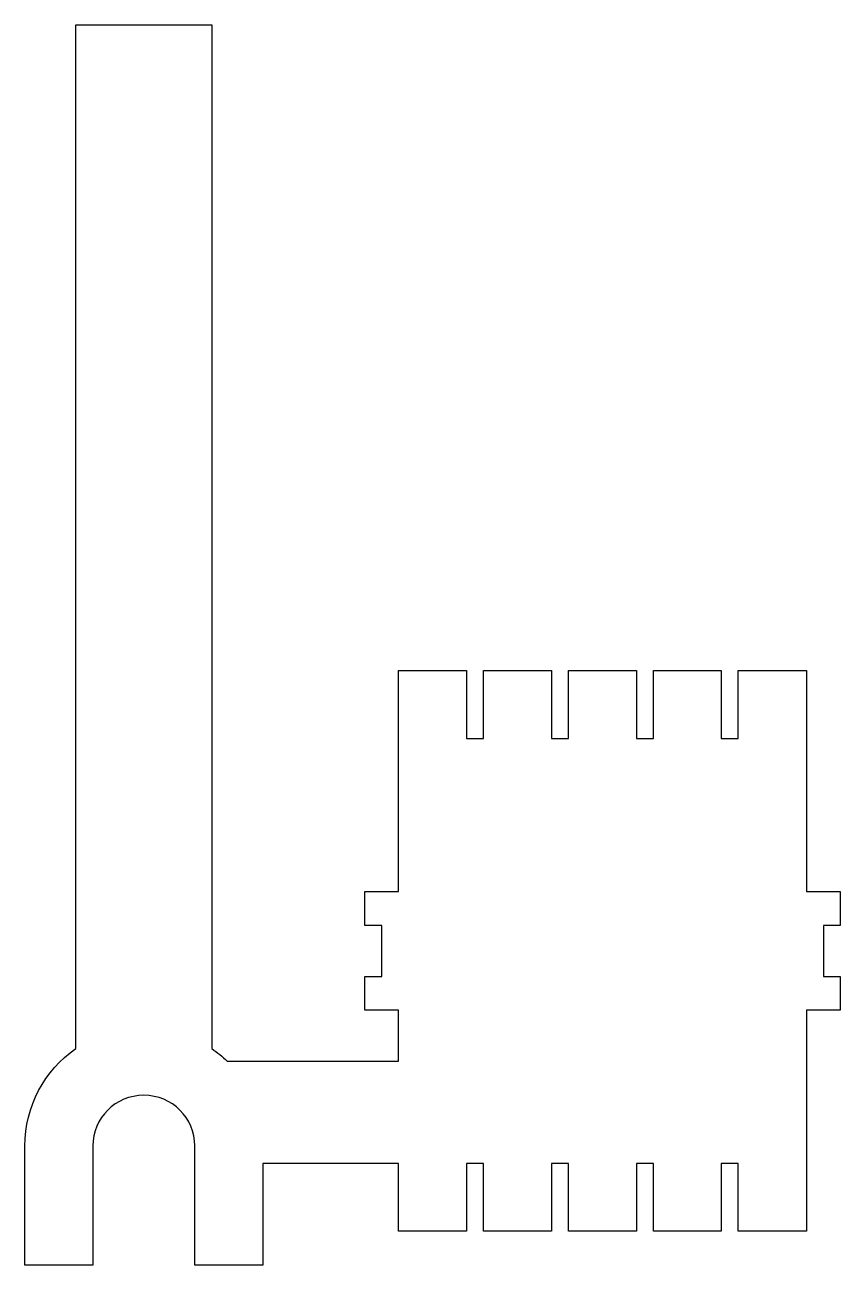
# Model space of a CAD drawing. Extents: x 0 to 24, y 0 to 36.5.
import ezdxf

# ---------------------------------------------------------------- set-up
doc = ezdxf.new("R2010")
doc.units = 0
doc.layers.add('Layer_1', color=7, linetype='CONTINUOUS')

msp = doc.modelspace()

# ---------------------------------------------------------------- linework, layer by layer
at = {"layer": 'Layer_1', "color": 7}
for p, q in [((1.501562, 9.999332), (1.498091, 36.500002)), ((1.498091, 36.500002), (5.502118, 36.500002)), ((5.502118, 36.500002), (5.50559, 7.503415)), ((11.000106, 10.995915), (11.000106, 17.495868)), ((11.000106, 17.495868), (13.00212, 17.495868)), ((13.00212, 17.495868), (13.00212, 15.502666)), ((13.504829, 15.502666), (13.504829, 17.495868)), ((13.504829, 17.495868), (15.498023, 17.495868)), ((15.498023, 17.495868), (15.498023, 15.502666)), ((16.000731, 15.502666), (16.000731, 17.495868)), ((16.000731, 17.495868), (18.002745, 17.495868)), ((18.002745, 17.495868), (18.002745, 15.502666)), ((18.505454, 15.502666), (18.505454, 17.495868)), ((18.505454, 17.495868), (20.498648, 17.495868)), ((20.498648, 17.495868), (20.498648, 15.502666)), ((21.001356, 15.502666), (21.001356, 17.495868)), ((21.001356, 17.495868), (23.00337, 17.495868)), ((23.00337, 17.495868), (23.00337, 10.995915)), ((13.00212, 15.502666), (13.504829, 15.502666)), ((15.498023, 15.502666), (16.000731, 15.502666)), ((18.002745, 15.502666), (18.505454, 15.502666)), ((20.498648, 15.502666), (21.001356, 15.502666)), ((10.003509, 9.999332), (10.003509, 10.995915)), ((10.003509, 10.995915), (11.000106, 10.995915)), ((23.00337, 10.995915), (23.999968, 10.995915)), ((23.999968, 10.995915), (23.999968, 9.999332)), ((1.501562, 6.374526), (1.501562, 9.999332)), ((10.506218, 9.999332), (10.003509, 9.999332)), ((10.506218, 8.500027), (10.506218, 9.999332)), ((23.999968, 9.999332), (23.506079, 9.999332)), ((23.506079, 9.999332), (23.506079, 8.500027)), ((10.003509, 7.503415), (10.003509, 8.500027)), ((10.003509, 8.500027), (10.506218, 8.500027)), ((23.506079, 8.500027), (23.999968, 8.500027)), ((23.999968, 8.500027), (23.999968, 7.503415)), ((5.50559, 7.503415), (5.50559, 6.374526)), ((11.000106, 7.503415), (10.003509, 7.503415)), ((11.000106, 6.00411), (11.000106, 7.503415)), ((23.999968, 7.503415), (23.00337, 7.503415)), ((23.00337, 7.503415), (23.00337, 1.003499)), ((5.955384, 6.00411), (11.000106, 6.00411)), ((-0.000001, 0.000001), (0.002256, 3.508221)), ((2.00427, 3.508221), (2.002013, 0.000001)), ((5.000059, 0.000001), (5.002881, 3.508221)), ((7.004898, 2.996693), (7.002076, 0.000001)), ((11.000106, 2.996693), (7.004898, 2.996693)), ((11.000106, 1.003499), (11.000106, 2.996693)), ((13.504829, 2.996693), (13.00212, 2.996693)), ((13.00212, 2.996693), (13.00212, 1.003499)), ((13.504829, 1.003499), (13.504829, 2.996693)), ((16.000731, 2.996693), (15.498023, 2.996693)), ((15.498023, 2.996693), (15.498023, 1.003499)), ((16.000731, 1.003499), (16.000731, 2.996693)), ((18.505454, 2.996693), (18.002745, 2.996693)), ((18.002745, 2.996693), (18.002745, 1.003499)), ((18.505454, 1.003499), (18.505454, 2.996693)), ((21.001356, 2.996693), (20.498648, 2.996693)), ((20.498648, 2.996693), (20.498648, 1.003499)), ((21.001356, 1.003499), (21.001356, 2.996693)), ((13.00212, 1.003499), (11.000106, 1.003499)), ((15.498023, 1.003499), (13.504829, 1.003499)), ((18.002745, 1.003499), (16.000731, 1.003499)), ((20.498648, 1.003499), (18.505454, 1.003499)), ((23.00337, 1.003499), (21.001356, 1.003499)), ((2.002013, 0.000001), (-0.000001, 0.000001)), ((7.002076, 0.000001), (5.000059, 0.000001))]:
    msp.add_line(p, q, dxfattribs=at)
for points in [[(0.002256, 3.508221), (0.002821, 4.675323), (0.58088, 5.733205), (1.501562, 6.374526)], [(5.50559, 6.374526), (5.666914, 6.26223), (5.816322, 6.140592), (5.955384, 6.00411)], [(3.503576, 4.998693), (2.667761, 4.998693), (2.004553, 4.330532), (2.00427, 3.508221)], [(5.002881, 3.508221), (5.002599, 4.332254), (4.339394, 4.999822), (3.503576, 4.998693)]]:
    msp.add_open_spline(points, degree=3, dxfattribs=at)

doc.saveas('drawing.dxf')
